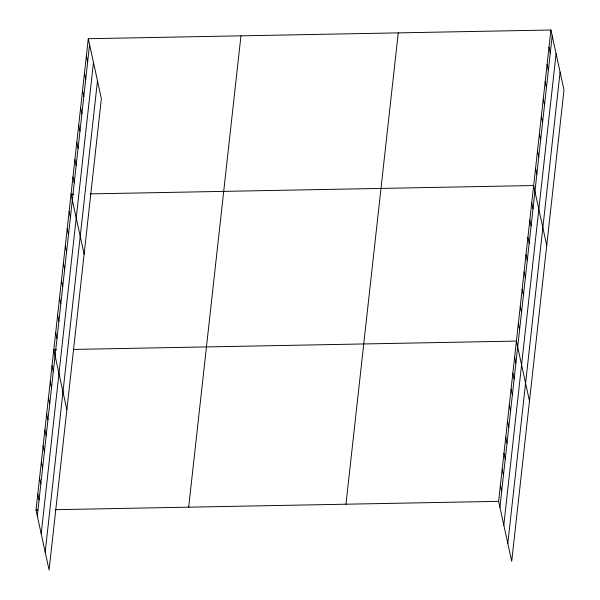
<?xml version="1.0" encoding="UTF-8"?>
<svg xmlns="http://www.w3.org/2000/svg" width="600" height="600" viewBox="0 0 600 600"><rect width="100%" height="100%" fill="white"/><g stroke="black" fill="none" stroke-linecap="round" stroke-linejoin="round"><path stroke-width="0.9" d="M88.297 38.707L101.37 98.663L49.088 570L36.015 510.045L88.297 38.707L550.912 30L563.985 89.955L511.702 561.293L498.63 501.338L550.912 30M37.297 515.925L89.58 44.588M41.19 533.768L93.472 62.43M45.195 552.158L97.477 80.82M188.678 507.173L240.96 35.835M345.968 504.21L398.25 32.873M499.912 507.217L552.195 35.88M503.805 525.067L556.088 53.73M507.81 543.45L560.092 72.113M73.77 194.197L71.047 194.25L84.12 254.205M90.127 193.89L533.655 185.542L546.727 245.498M56.52 349.74L53.79 349.793L66.863 409.748M73.785 349.41L516.405 341.085L529.477 401.04M36.015 510.045L37.838 510.007M55.102 509.685L498.63 501.338M548.993 47.28L550.275 53.168M547.08 64.567L548.362 70.448M545.16 81.847L546.442 87.727M543.24 99.127L544.523 105.015M541.327 116.415L542.61 122.295M539.408 133.695L540.69 139.575M537.495 150.975L538.778 156.863M535.575 168.262L536.857 174.142M531.743 202.822L533.025 208.702M529.822 220.11L531.105 225.99M527.91 237.39L529.192 243.27M525.99 254.67L527.273 260.55M524.07 271.95L525.352 277.837M522.158 289.237L523.44 295.118M520.237 306.517L521.52 312.397M518.325 323.798L519.607 329.685M514.627 357.105L515.91 362.993M512.85 373.132L514.132 379.02M511.072 389.16L512.355 395.04M509.295 405.188L510.577 411.067M507.518 421.207L508.8 427.095M505.74 437.235L507.022 443.115M503.963 453.263L505.245 459.143M502.185 469.29L503.467 475.17M500.408 485.31L501.69 491.197M86.377 55.988L87.66 61.867M84.465 73.267L85.748 79.155M82.545 90.555L83.828 96.435M80.633 107.835L81.915 113.715M78.713 125.115L79.995 131.002M76.793 142.403L78.075 148.282M74.88 159.683L76.162 165.562M72.96 176.962L74.242 182.85M69.127 211.53L70.41 217.41M67.207 228.81L68.49 234.697M65.295 246.097L66.578 251.978M63.375 263.377L64.657 269.257M61.463 280.657L62.745 286.545M59.543 297.945L60.825 303.825M57.623 315.225L58.905 321.105M55.71 332.505L56.992 338.392M52.012 365.812L53.295 371.7M50.235 381.84L51.517 387.72M48.457 397.868L49.74 403.748M46.68 413.888L47.963 419.775M44.902 429.915L46.185 435.795M43.125 445.942L44.407 451.822M41.348 461.97L42.63 467.85M39.57 477.99L40.852 483.877M37.793 494.018L39.075 499.897"/></g></svg>
